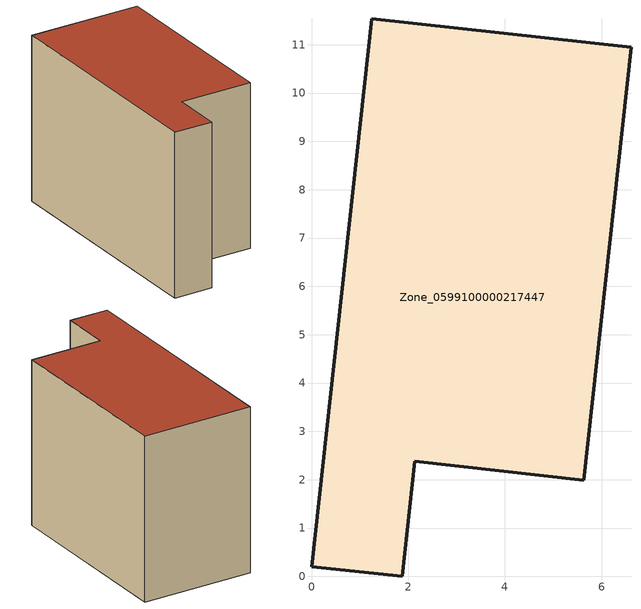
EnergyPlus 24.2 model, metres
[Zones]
Zone_0599100000217447
 floor ground (C_G): 0,0.2 1.25,11.54 6.61,10.95 5.63,1.99 2.14,2.38 1.88,0 z0
 wall outside (C_F): 1.25,11.54 0,0.2 1.88,0 2.14,2.38 5.63,1.99 6.61,10.95 1.25,11.54 z0:7.95
 roof outside (C_R): 6.61,10.95 1.25,11.54 0,0.2 1.88,0 2.14,2.38 5.63,1.99 z7.95
[BUILDING]
Pand.0599100000217447: North Axis=0; Terrain=City; Loads Convergence Tolerance Value=0.04; Temperature Convergence Tolerance Value=0.4; Solar Distribution=FullExterior; Maximum Number of Warmup Days=25; Minimum Number of Warmup Days=1
[Site:Location]
Rotterdam.The.Hague.AP_ZH_NLD Design_Conditions: Latitude=51.96; Longitude=4.45; Time Zone=1; Elevation=-4.5
[SITE:GROUNDTEMPERATURE:BUILDINGSURFACE]
18, 18, 18, 18, 18, 18, 18, 18, 18, 18, 18, 18
[MATERIAL] Thermal Absorptance=0.9; Solar Absorptance=0.7; Visible Absorptance=0.7
Name | Roughness | Thickness | Conductivity | Density | Specific Heat
G.TI.1975-1991 | MediumSmooth | 0.15 | 0.288461 | 540 | 1210
F.TI.1975-1991 | Rough | 0.3 | 0.230769 | 1920 | 840
R.TI.1975-1991 | MediumRough | 0.2 | 0.153846 | 1500 | 1000
[CONSTRUCTION]
C_G: G.TI.1975-1991
C_F: F.TI.1975-1991
C_R: R.TI.1975-1991
[ZONE]
Zone_0599100000217447: Type=1; Multiplier=1; Ceiling Height=Autocalculate; Volume=Autocalculate; Floor Area=autocalculate; Part of Total Floor Area=Yes
[ZONEINFILTRATION:DESIGNFLOWRATE]
Infil_Zone_0599100000217447: Zone or ZoneList or Space or SpaceList=Zone_0599100000217447; Schedule=AlwaysOn; Design Flow Rate Calculation Method=Flow/Area; Flow Rate per Floor Area=0.003; Constant Term Coefficient=1; Temperature Term Coefficient=0; Velocity Term Coefficient=0; Velocity Squared Term Coefficient=0
[HVACTEMPLATE:ZONE:IDEALLOADSAIRSYSTEM]
Zone_0599100000217447: Maximum Heating Supply Air Temperature=50; Minimum Cooling Supply Air Temperature=13; Maximum Heating Supply Air Humidity Ratio=0.0156; Minimum Cooling Supply Air Humidity Ratio=0.0077; Heating Limit=NoLimit; Cooling Limit=NoLimit; Dehumidification Control Type=ConstantSensibleHeatRatio; Cooling Sensible Heat Ratio=0.7; Dehumidification Setpoint=60; Humidification Control Type=None; Humidification Setpoint=30; Outdoor Air Method=None; Outdoor Air Flow Rate per Person=0.00944; Outdoor Air Flow Rate per Zone Floor Area=0; Outdoor Air Flow Rate per Zone=0; Demand Controlled Ventilation Type=None; Outdoor Air Economizer Type=NoEconomizer; Heat Recovery Type=None; Sensible Heat Recovery Effectiveness=0.7; Latent Heat Recovery Effectiveness=0.65
[ZONECONTROL:THERMOSTAT]
ThermostatControl_Zone_0599100000217447: Zone or ZoneList=Zone_0599100000217447; Control Type Schedule=DualSetpointControlType; Control 1=Thermostat_Zone_0599100000217447; Temperature Difference Between Cutout And Setpoint=0
[THERMOSTATSETPOINT:DUALSETPOINT]
Thermostat_Zone_0599100000217447: Heating Setpoint Temperature Schedule=HeatingSetpoint_Zone_0599100000217447; Cooling Setpoint Temperature Schedule=CoolingSetpoint_Zone_0599100000217447
[SCHEDULE:COMPACT]
HeatingSetpoint_Zone_0599100000217447: Through: 12/31, For: AllDays, Until: 24:00, 21
CoolingSetpoint_Zone_0599100000217447: Through: 12/31, For: AllDays, Until: 24:00, 24
DualSetpointControlType: Through: 12/31, For: AllDays, Until: 24:00, 4
AlwaysOn: Through: 12/31, For: AllDays, Until: 24:00, 1
